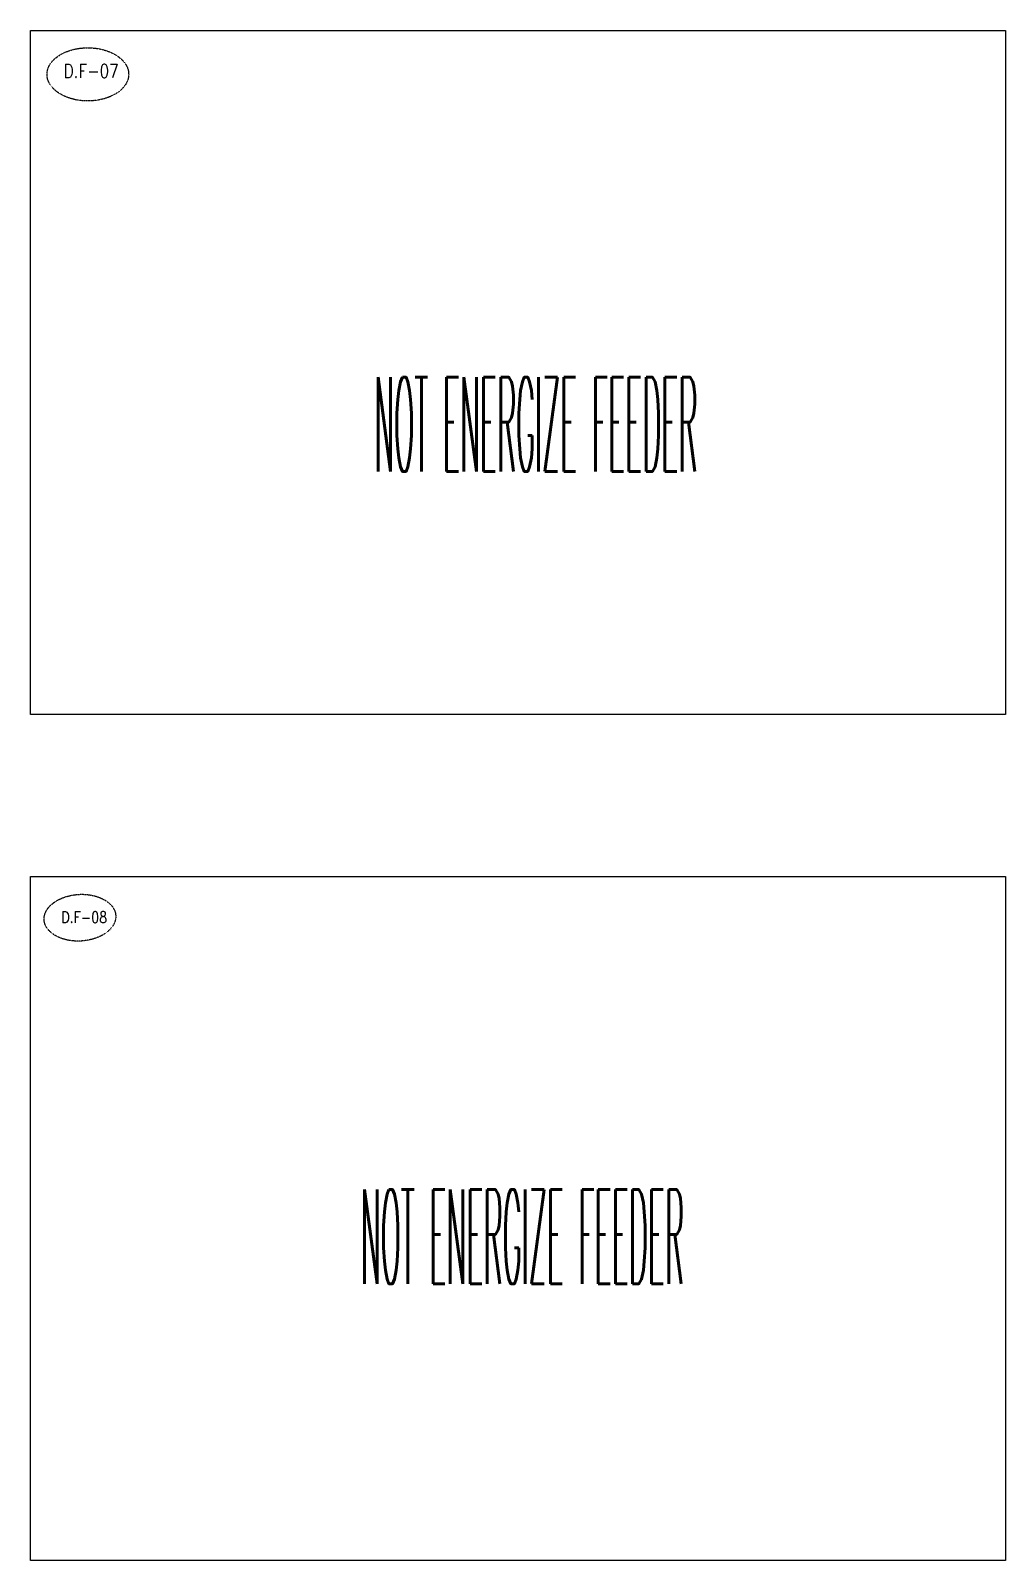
# Model space of a CAD drawing. Header units: metres. Extents: x 65984 to 144644, y -19036 to 23726.
# Drawn here: x 84420 to 85813, y 6680 to 8864 of the extents above; entities that cross this region are included whole.
import ezdxf
from ezdxf.enums import TextEntityAlignment as Align

# ---------------------------------------------------------------- set-up
doc = ezdxf.new("R2010")
doc.units = ezdxf.units.M
doc.header["$MEASUREMENT"] = 0
doc.linetypes.add('DGN Style 3', pattern=[0.013877, 0, -0.013877])
doc.layers.add('fedr no', color=95, linetype='Continuous', lineweight=40)
doc.layers.add('O H MAIN FEEDER', color=4, linetype='Continuous', lineweight=100)
doc.styles.add('Style-STANDARD', font='STANDARD.shx')

msp = doc.modelspace()

# ---------------------------------------------------------------- linework, layer by layer
at = {"layer": 'fedr no', "color": 82, "linetype": 'DGN Style 3', "lineweight": 13, "true_color": 0x1dc70e}
for centre, major_axis in [((84502.2, 8801.2), (58.3, 0)), ((84490.9, 7597.2), (51.1, 3.1))]:
    msp.add_ellipse(centre, major_axis=major_axis, ratio=0.651175, dxfattribs=at)
at = {"layer": 'O H MAIN FEEDER', "color": 140, "lineweight": 13, "ltscale": 0.498271, "flags": 128}
for points in [[(84420.4, 8863.7), (85812.5, 8863.7), (85812.5, 7887.3), (84420.4, 7887.3)], [(84420.4, 7656.1), (85812.5, 7656.1), (85812.5, 6679.7), (84420.4, 6679.7)]]:
    msp.add_lwpolyline(points, close=True, dxfattribs=at)

# ---------------------------------------------------------------- texts
at = {"layer": 'fedr no', "color": 6, "linetype": 'Continuous', "lineweight": 13, "style": 'Style-STANDARD', "width": 0.909091}
for s, height, p in [('D.F-07', 19.28, (84507, 8806)), ('D.F-08', 16.06, (84497, 7597.9))]:
    msp.add_text(s, height=height, dxfattribs=at).set_placement(p, align=Align.MIDDLE_CENTER)
at = {"layer": 'fedr no', "color": 6, "linetype": 'Continuous', "lineweight": 13, "char_height": 134.545, "width": 1315.628, "attachment_point": 5, "style": 'Style-STANDARD'}
for insert in [(85142.1, 8301.6), (85122.9, 7141.9)]:
    msp.add_mtext('\\H1x;\\W0.245275;NOT ENERGIZE FEEDER', dxfattribs=dict(at, insert=insert))

doc.saveas('drawing.dxf')
